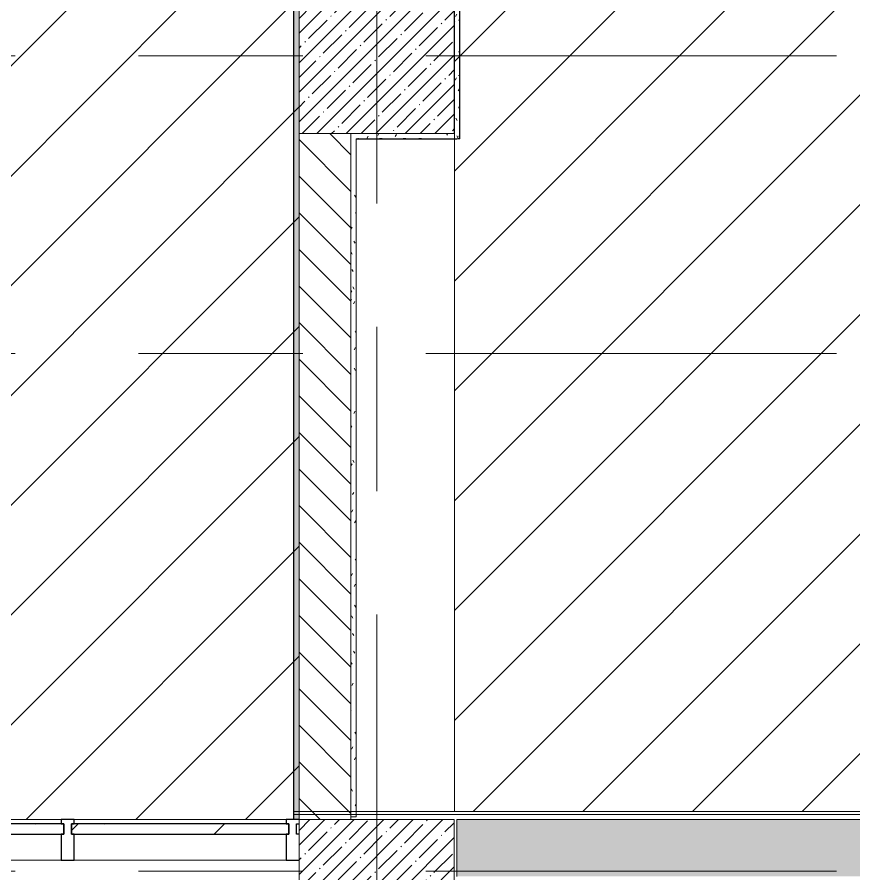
# Model space of a CAD drawing. Header units: millimetres. Extents: x -2911 to 185427, y -8553 to 29000.
# Drawn here: x 12620 to 15855, y 14990 to 18300 of the extents above; entities that cross this region are included whole.
import ezdxf

# ---------------------------------------------------------------- set-up
doc = ezdxf.new("R2010")
doc.units = ezdxf.units.MM
doc.linetypes.add('Осевая', pattern=[3175, 635, -476.25, 1587.5, -476.25])
for name, color, linetype, lineweight in [('A-DETL', 7, 'Continuous', 9), ('A-GLAZ-CURT', 7, 'Continuous', 9), ('A-GLAZ-CURT-1', 7, 'Continuous', 25), ('A-GLAZ-CWMG', 7, 'Continuous', 9), ('A-GLAZ-CWMG-1', 7, 'Continuous', 25), ('A-WALL', 7, 'Continuous', 9), ('I-WALL', 7, 'Continuous', 9), ('S-COLS', 7, 'Continuous', 9), ('Оси-2', 7, 'Осевая', 9)]:
    doc.layers.add(name, color=color, linetype=linetype, lineweight=lineweight)
for name, color, linetype, lineweight, true_color in [('A-DETL-GENF-1', 7, 'Continuous', 9, 0xc0c0c0), ('A-WALL-1', 7, 'Continuous', 9, 0x3c3c3c), ('A-WALL-FNSH-1', 7, 'Continuous', 9, 0x3c3c3c)]:
    doc.layers.add(name, color=color, linetype=linetype, lineweight=lineweight, true_color=true_color)
pattern_1 = [(0, (0, 0), (121.92, 30.48), [10.058, -81.382, 10.058, -81.382, -487.68]), (0, (0, 0), (121.92, 30.48), [-182.88, 10.058, -172.822, 10.058, -81.382, -213.36]), (0, (0, 0), (121.92, 30.48), [-457.2, 10.058, -50.902, 10.058, -142.342]), (120, (45.72, 15.24), (-87.356454, 90.345817), [10.058, -81.382, 10.058, -81.382, -487.68]), (120, (45.72, 15.24), (-87.356454, 90.345817), [-182.88, 10.058, -172.822, 10.058, -81.382, -213.36]), (120, (45.72, 15.24), (-87.356454, 90.345817), [-457.2, 10.058, -50.902, 10.058, -142.342]), (240, (60.96, 76.2), (-34.563546, -120.825817), [10.058, -81.382, 10.058, -81.382, -487.68]), (240, (60.96, 76.2), (-34.563546, -120.825817), [-182.88, 10.058, -172.822, 10.058, -81.382, -213.36]), (240, (60.96, 76.2), (-34.563546, -120.825817), [-457.2, 10.058, -50.902, 10.058, -142.342])]
pattern_2 = [(45, (0, 0), (-212.132, 212.132), [])]

# ---------------------------------------------------------------- blocks, each defined once
blk = doc.blocks.new('BSC_Колонна _Прямоугольная - 600х600-V3-План размещения напольных электротехнических лючков и розеток 2 этажа в осях 1-12')
at = {"layer": 'S-COLS'}
h = blk.add_hatch(dxfattribs=at)
h.set_pattern_fill('FP_5', color=256, style=0, pattern_type=2)
h.set_pattern_definition([(45, (-14010, -14900), (-57.02463, 57.02463), []), (45, (-13952.975, -14900), (-57.02463, 57.02463), [100.806, -20.161, 3.353, -16.808])])
h.paths.add_polyline_path([(-300, -300), (300, -300), (300, 300), (-300, 300), (-300, -63.5)])
for p, q in [((-300, 300), (-300, -300)), ((300, 300), (-299.7, 300)), ((300, -300), (300, 300)), ((-300, -300), (300, -300))]:
    blk.add_line(p, q, dxfattribs=at)
blk = doc.blocks.new('BSC_Колонна _Прямоугольная - 600х600-23295697-План размещения напольных электротехнических лючков и розеток 2 этажа в осях 1-12')
at = {"layer": 'S-COLS'}
h = blk.add_hatch(dxfattribs=at)
h.set_pattern_fill('FP_6', color=256, style=0, pattern_type=2)
h.set_pattern_definition([(45, (-14010, -18150), (-57.02463, 57.02463), []), (45, (-13952.975, -18150), (-57.02463, 57.02463), [100.806, -20.161, 3.353, -16.808])])
h.paths.add_polyline_path([(-299.7, -300), (300, -300), (300, 300), (-300, 300), (-300, -300)])
for p, q in [((-300, 300), (-300, -300)), ((300, 300), (-299.7, 300)), ((300, -300), (300, 300)), ((-299.7, -300), (300, -300))]:
    blk.add_line(p, q, dxfattribs=at)
blk = doc.blocks.new('Прямоугольный импост - Импост структурный с накладкой - 160мм-23997896-План размещения напольных электротехнических лючков и розеток 2 этажа в осях 1-12')
at = {"layer": 'A-GLAZ-CWMG-1'}
for p, q in [((-50, 40), (-50, 140)), ((-50, 140), (-0.3, 140)), ((-40, 40), (-50, 40)), ((-40, 0), (-40, 40)), ((-10, 40), (-10, 0)), ((-0.3, 40), (-10, 40)), ((-50, -17), (-50, 0)), ((-50, 0), (-40, 0)), ((-10, 0), (-0.3, 0)), ((-0.3, -17), (-50, -17))]:
    blk.add_line(p, q, dxfattribs=at)
blk = doc.blocks.new('Системная панель - Стекло - 40мм-23997898-План размещения напольных электротехнических лючков и розеток 2 этажа в осях 1-12')
at = {"layer": 'A-GLAZ-CURT'}
h = blk.add_hatch(dxfattribs=at)
h.set_pattern_fill('FP_80', color=256, style=0, pattern_type=2)
h.set_pattern_definition([(45, (-13350.13, -15083), (-282.843, 282.843), [200, -600]), (45, (-13550.13, -15183), (-282.843, 282.843), [600, -200]), (45, (-13150.13, -15283), (-282.843, 282.843), [200, -600])])
h.paths.add_polyline_path([(420.1, -40), (420.1, 0), (-420.1, 0), (-420.1, -40), (145.8, -40)])
at = {"layer": 'A-GLAZ-CURT-1'}
for p, q in [((420.1, 0), (-420.1, 0)), ((-420.1, 0), (-420.1, -40)), ((420.1, -40), (420.1, 0)), ((-420.1, -40), (420.1, -40))]:
    blk.add_line(p, q, dxfattribs=at)
blk = doc.blocks.new('Прямоугольный импост - Импост структурный с накладкой - 160мм-23771920-План размещения напольных электротехнических лючков и розеток 2 этажа в осях 1-12')
at = {"layer": 'A-GLAZ-CWMG'}
for p, q in [((13660.3, 15200), (12840, 15200)), ((13660.3, 15043), (12840, 15043))]:
    blk.add_line(p, q, dxfattribs=at)
blk = doc.blocks.new('Прямоугольный импост - Импост структурный с накладкой - 160мм-23997894-План размещения напольных электротехнических лючков и розеток 2 этажа в осях 1-12')
at = {"layer": 'A-GLAZ-CWMG-1'}
for p, q in [((-25, 40), (-25, 140)), ((-25, 140), (25, 140)), ((25, 140), (25, 40)), ((-15, 40), (-25, 40)), ((-15, 0), (-15, 40)), ((15, 40), (15, 0)), ((25, 40), (15, 40)), ((-25, -17), (-25, 0)), ((-25, 0), (-15, 0)), ((15, 0), (25, 0)), ((25, 0), (25, -17)), ((25, -17), (-25, -17))]:
    blk.add_line(p, q, dxfattribs=at)
blk = doc.blocks.new('Системная панель - Стекло - 40мм-V74-План размещения напольных электротехнических лючков и розеток 2 этажа в осях 1-12')
at = {"layer": 'A-GLAZ-CURT'}
h = blk.add_hatch(dxfattribs=at)
h.set_pattern_fill('FP_84', color=256, style=0, pattern_type=2)
h.set_pattern_definition([(45, (-12485, -15083), (-282.843, 282.843), [200, -600]), (45, (-12685, -15183), (-282.843, 282.843), [600, -200]), (45, (-12285, -15283), (-282.843, 282.843), [200, -600])])
h.paths.add_polyline_path([(415, -40), (415, 0), (-415, 0), (-415, -40), (-315.1, -40)])
at = {"layer": 'A-GLAZ-CURT-1'}
for p, q in [((415, 0), (-415, 0)), ((-415, 0), (-415, -40)), ((415, -40), (415, 0)), ((-415, -40), (415, -40))]:
    blk.add_line(p, q, dxfattribs=at)
blk = doc.blocks.new('Прямоугольный импост - Импост структурный с накладкой - 160мм-23771909-План размещения напольных электротехнических лючков и розеток 2 этажа в осях 1-12')
at = {"layer": 'A-GLAZ-CWMG'}
for p, q in [((11930, 15200), (11120, 15200)), ((11930, 15043), (11120, 15043))]:
    blk.add_line(p, q, dxfattribs=at)

msp = doc.modelspace()

# ---------------------------------------------------------------- hatches: boundary and pattern name
at = {"layer": 'A-DETL-GENF-1'}
h = msp.add_hatch(dxfattribs=at)
h.set_pattern_fill('FP_100', color=256, style=0, pattern_type=2)
h.set_pattern_definition(pattern_2)
h.paths.add_polyline_path([(13395.9, 15200), (13710.3, 15200), (13710.3, 27150), (4660, 27150), (4660, 26500), (4060, 26500), (4060, 25750), (9710, 25750), (9710, 20770), (6760, 20770), (6760, 15200), (12069.9, 15200)])
h = msp.add_hatch(dxfattribs=at)
h.set_pattern_fill('FP_100', color=256, style=0, pattern_type=2)
h.set_pattern_definition(pattern_2)
h.paths.add_polyline_path([(30590, 15231), (30590, 26500), (21910, 26500), (21910, 26900), (14760, 26900), (14760, 24680), (14310.3, 24680), (14310.3, 15231), (27981.9, 15231)])
at = {"layer": 'I-WALL'}
h = msp.add_hatch(dxfattribs=at)
h.set_pattern_fill('FP_11', color=256, style=0, pattern_type=2)
h.set_pattern_definition([(135, (0, 0), (-70.71068, -70.71068), [])])
h.paths.add_polyline_path([(13710.3, 15200), (13910.3, 15200), (13910.3, 17850), (13710.3, 17850), (13710.3, 16929.6)])
h.paths.add_polyline_path([(13910.3, 18450), (13910.3, 21600), (13710.3, 21600), (13710.3, 18450), (13909, 18450)])
h.paths.add_polyline_path([(13910.3, 22200), (13910.3, 26300), (13710.3, 26300), (13710.3, 22200), (13820.7, 22200)])
h = msp.add_hatch(dxfattribs=at)
h.set_pattern_fill('FP_87', color=256, style=0, pattern_type=2)
h.set_pattern_definition(pattern_1)
h.paths.add_polyline_path([(13710, 15200), (13710, 24660), (13690, 24660), (13690, 15200)])
h = msp.add_hatch(dxfattribs=at)
h.set_pattern_fill('FP_87', color=256, style=0, pattern_type=2)
h.set_pattern_definition(pattern_1)
h.paths.add_polyline_path([(14330, 17830), (14330, 18470), (14310, 18470), (14310.3, 17830)])
h = msp.add_hatch(dxfattribs=at)
h.set_pattern_fill('FP_87', color=256, style=0, pattern_type=2)
h.set_pattern_definition(pattern_1)
h.paths.add_polyline_path([(13910.3, 15210), (13930.3, 15210), (13930.3, 17850), (13910.3, 17850), (13910.3, 16929.6)])
h = msp.add_hatch(dxfattribs=at)
h.set_pattern_fill('FP_87', color=256, style=0, pattern_type=2)
h.set_pattern_definition(pattern_1)
h.paths.add_polyline_path([(14310, 17830), (14310, 17850), (13930.3, 17850), (13931.3, 17830)])
h = msp.add_hatch(dxfattribs=at)
h.set_pattern_fill('FP_15', color=256, style=0, pattern_type=2)
h.set_pattern_definition([(45, (0, 0), (-57.02463, 57.02463), []), (45, (57.025, 0), (-57.02463, 57.02463), [100.806, -20.161, 3.353, -16.808])])
h.paths.add_polyline_path([(30790, 14980), (30790, 15200), (30610, 15200), (30610, 14980), (30633.9, 14980)])
h.paths.add_polyline_path([(30010, 14980), (30010, 15200), (26410, 15200), (26410, 14980), (27981.9, 14980)])
h.paths.add_polyline_path([(25810, 14980), (25810, 15200), (22510, 15200), (22510, 14980), (25329.9, 14980)])
h.paths.add_polyline_path([(21910, 14980), (21910, 15200), (18710.3, 15200), (18710.3, 14980), (20210, 14980)])
h.paths.add_polyline_path([(17705.4, 14980), (18110.3, 14980), (18110.3, 15200), (14320, 15200), (14320, 14980), (17539.7, 14980)])

# ---------------------------------------------------------------- linework, layer by layer
at = {"layer": 'A-DETL'}
for p, q in [((13710.3, 15200), (13710.3, 27150)), ((14310.3, 24680), (14310.3, 15231)), ((14310.3, 15231), (30590, 15231)), ((6760, 15200), (13710.3, 15200))]:
    msp.add_line(p, q, dxfattribs=at)
at = {"layer": 'A-WALL'}
for p, q in [((13930.3, 17830), (13930.3, 15210)), ((14310, 17830), (13930.3, 17830)), ((13930.3, 15231), (13931.3, 15231))]:
    msp.add_line(p, q, dxfattribs=at)
at = {"layer": 'A-WALL-1'}
for p, q in [((13710, 15200.4), (13710, 17850)), ((13710.3, 17850), (13710.3, 15200)), ((13910.3, 17850), (13910.3, 15200)), ((14320, 17830), (14330, 17830)), ((13690, 15200), (13710, 15200)), ((13910.3, 15210), (13930.3, 15210)), ((18110.3, 15200), (14320, 15200)), ((14320, 15200), (14320, 14980))]:
    msp.add_line(p, q, dxfattribs=at)
at = {"layer": 'A-WALL-FNSH-1'}
for p, q in [((13689, 24659), (13689, 15200)), ((13690, 15200), (13690, 24659)), ((14330, 18470), (14330, 17830)), ((14331, 17830), (14331, 18471)), ((13931.3, 15231), (13931.3, 17829)), ((13931.3, 17829), (14320, 17829)), ((14320, 17830), (14310.3, 17830)), ((14320, 17829), (14320, 17830)), ((14330, 17830), (14331, 17830)), ((13930.3, 15231), (13690, 15231)), ((13690, 15231), (13690, 15220)), ((21879, 15231), (13931.3, 15231)), ((13689, 15200), (13690, 15200)), ((13690, 15220), (21879, 15220))]:
    msp.add_line(p, q, dxfattribs=at)
at = {"layer": 'Оси-2'}
for p, q in [((14010, 593.7), (14010, 24898.1)), ((389, 18150), (35990, 18150)), ((389, 17000), (35990, 17000)), ((389, 15000), (35390, 15000))]:
    msp.add_line(p, q, dxfattribs=at)

# ---------------------------------------------------------------- block references
at = {"layer": 'A-GLAZ-CURT'}
for name, p in [('Системная панель - Стекло - 40мм-V74-План размещения напольных электротехнических лючков и розеток 2 этажа в осях 1-12', (12385, 15183)), ('Системная панель - Стекло - 40мм-23997898-План размещения напольных электротехнических лючков и розеток 2 этажа в осях 1-12', (13250.1, 15183))]:
    msp.add_blockref(name, p, dxfattribs=at)
at = {"layer": 'A-GLAZ-CWMG'}
for name, p in [('Прямоугольный импост - Импост структурный с накладкой - 160мм-23771909-План размещения напольных электротехнических лючков и розеток 2 этажа в осях 1-12', (860, 0)), ('Прямоугольный импост - Импост структурный с накладкой - 160мм-23771920-План размещения напольных электротехнических лючков и розеток 2 этажа в осях 1-12', (0, 0))]:
    msp.add_blockref(name, p, dxfattribs=at)
at = {"layer": 'A-GLAZ-CWMG', "extrusion": (0, 0, -1), "rotation": 180}
for name, p in [('Прямоугольный импост - Импост структурный с накладкой - 160мм-23997894-План размещения напольных электротехнических лючков и розеток 2 этажа в осях 1-12', (-12815, 15183)), ('Прямоугольный импост - Импост структурный с накладкой - 160мм-23997896-План размещения напольных электротехнических лючков и розеток 2 этажа в осях 1-12', (-13710.3, 15183))]:
    msp.add_blockref(name, p, dxfattribs=at)
at = {"layer": 'S-COLS'}
for name, p in [('BSC_Колонна _Прямоугольная - 600х600-23295697-План размещения напольных электротехнических лючков и розеток 2 этажа в осях 1-12', (14010, 18150)), ('BSC_Колонна _Прямоугольная - 600х600-V3-План размещения напольных электротехнических лючков и розеток 2 этажа в осях 1-12', (14010, 14900))]:
    msp.add_blockref(name, p, dxfattribs=at)

doc.saveas('drawing.dxf')
